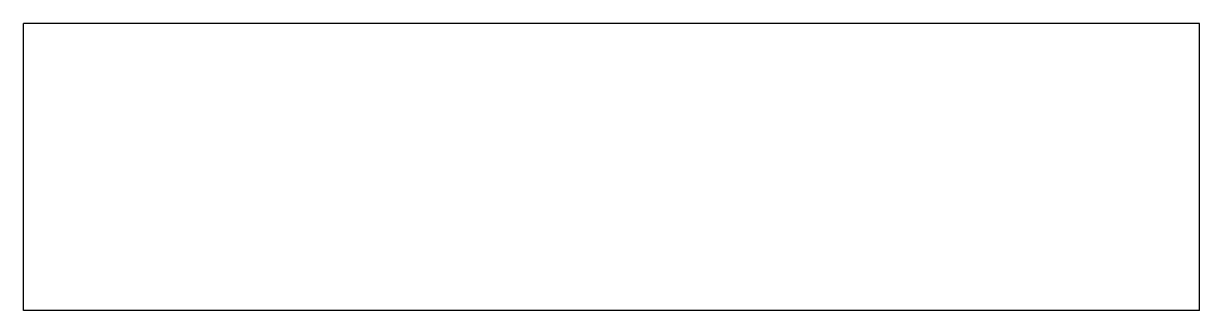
# Model space of a CAD drawing. Header units: millimetres. Extents: x -9 to 3.7, y -1.6 to 1.5.
import ezdxf

# ---------------------------------------------------------------- set-up
doc = ezdxf.new("R2010")
doc.units = ezdxf.units.MM
doc.layers.get('0').update_dxf_attribs({"lineweight": 25, "true_color": 0x000000})

msp = doc.modelspace()

# ---------------------------------------------------------------- linework, layer by layer
for p, q in [((-9, -1.55), (-9, 1.55)), ((3.7, 1.55), (-9, 1.55)), ((3.7, -1.55), (3.7, 1.55)), ((3.7, -1.55), (-9, -1.55))]:
    msp.add_line(p, q)

doc.saveas('drawing.dxf')
